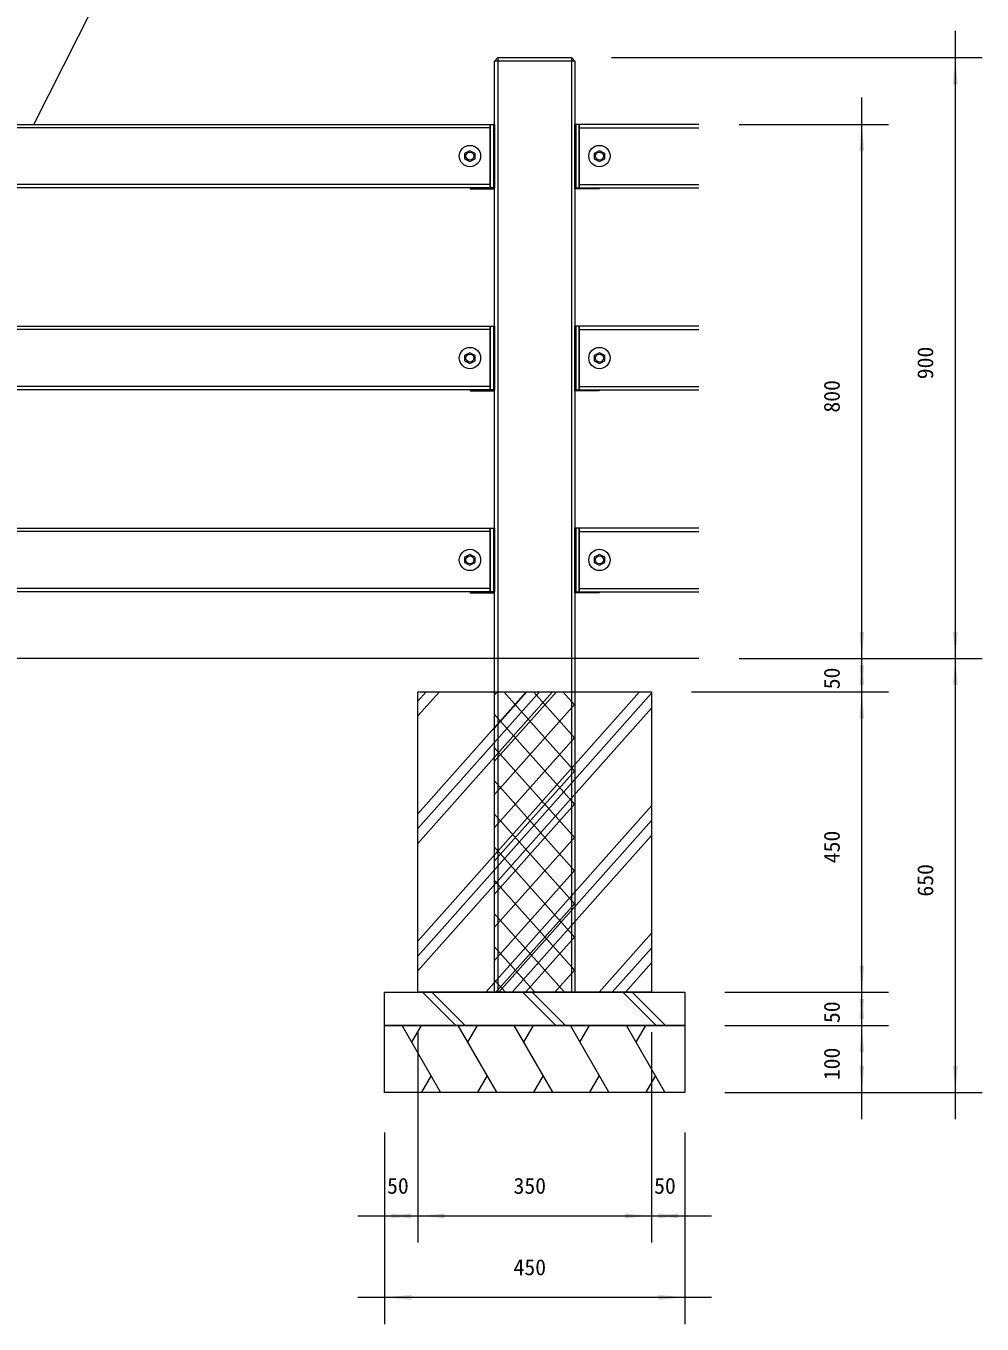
# Model space of a CAD drawing. Units: millimetres, scale not verified. Extents: x -3900 to 3900, y -2750 to 2750.
# Drawn here: x -808 to 624, y -511 to 1433 of the extents above; entities that cross this region are included whole.
import ezdxf
from ezdxf.enums import TextEntityAlignment as Align

# ---------------------------------------------------------------- set-up
doc = ezdxf.new("R2010")
doc.units = ezdxf.units.MM
doc.header["$LTSCALE"] = 20
doc.layers.add('0-1_IMPORTED', color=30, linetype='Continuous', lineweight=18)
doc.styles.add('ＭＳ ゴシック', font='')
doc.styles.get('ＭＳ ゴシック').set_extended_font_data('MS Gothic')

msp = doc.modelspace()

# ---------------------------------------------------------------- linework, layer by layer
at = {"layer": '0-1_IMPORTED', "color": 1}
for p, q in [((-796, 1286), (-707.41, 1461.63)), ((584, 1426), (584, 1386)), ((69, 1386), (624, 1386)), ((584, 1386), (584, 486)), ((444, 1286), (444, 1326)), ((260, 1286), (484, 1286)), ((444, 486), (444, 1286)), ((444, 486), (444, 526)), ((584, 526), (584, 486)), ((260, 486), (484, 486)), ((260, 486), (484, 486)), ((260, 486), (624, 486)), ((260, 486), (624, 486)), ((444, 436), (444, 486)), ((444, 446), (444, 486)), ((444, 436), (444, 476)), ((584, 486), (584, 446)), ((584, 486), (584, -164)), ((189, 436), (484, 436)), ((189, 436), (484, 436)), ((444, -14), (444, 436)), ((444, 396), (444, 436)), ((444, -14), (444, 26)), ((239, -14), (484, -14)), ((239, -14), (484, -14)), ((444, -64), (444, -14)), ((444, -54), (444, -14)), ((444, -64), (444, -24)), ((-221, -74), (-221, -389)), ((-221, -74), (-221, -389)), ((129, -74), (129, -389)), ((129, -74), (129, -389)), ((239, -64), (484, -64)), ((239, -64), (484, -64)), ((444, -164), (444, -64)), ((444, -104), (444, -64)), ((239, -164), (484, -164)), ((239, -164), (624, -164)), ((444, -204), (444, -164)), ((584, -164), (584, -204)), ((-271, -224), (-271, -389)), ((-271, -224), (-271, -511)), ((179, -224), (179, -389)), ((179, -224), (179, -511)), ((-311, -349), (-271, -349)), ((-271, -349), (-221, -349)), ((-261, -349), (-221, -349)), ((-221, -349), (-181, -349)), ((-221, -349), (129, -349)), ((89, -349), (129, -349)), ((129, -349), (169, -349)), ((129, -349), (179, -349)), ((179, -349), (219, -349)), ((-271, -471), (-311, -471)), ((179, -471), (-271, -471)), ((219, -471), (179, -471))]:
    msp.add_line(p, q, dxfattribs=at)
at = {"layer": '0-1_IMPORTED'}
for p, q in [((-106, 1381), (14, 1381)), ((-101, 1386), (-101, -14)), ((9, 1386), (9, -14)), ((-106, 1286), (-106, 1191)), ((14, 1286), (14, 1191)), ((-112.5, 1281), (-1479.5, 1281)), ((20.5, 1281), (200, 1281)), ((-112.5, 1196), (-1479.5, 1196)), ((20.5, 1196), (200, 1196)), ((-112.5, 978.5), (-1479.5, 978.5)), ((-106, 983.5), (-106, 888.5)), ((14, 983.5), (14, 888.5)), ((20.5, 978.5), (200, 978.5)), ((-112.5, 893.5), (-1479.5, 893.5)), ((20.5, 893.5), (200, 893.5)), ((-106, 681), (-106, 586)), ((14, 681), (14, 586)), ((-112.5, 676), (-1479.5, 676)), ((20.5, 676), (200, 676)), ((-112.5, 591), (-1479.5, 591)), ((20.5, 591), (200, 591)), ((200, 486), (-1996, 486)), ((-221, 62.5), (111, 436)), ((-221, 208.87), (-19.11, 436)), ((-221, 231.14), (-38.91, 436)), ((-221, 253.42), (-58.71, 436)), ((-221, 399.79), (-188.81, 436)), ((-221, 422.06), (-208.61, 436)), ((-221, 40.23), (129, 433.98)), ((-106, 431.42), (-101.93, 436)), ((-106, 381.7), (-57.74, 436)), ((-106, 331.99), (-13.54, 436)), ((14, 316.7), (-92.05, 436)), ((14, 366.41), (-47.85, 436)), ((14, 416.13), (-3.66, 436)), ((-221, 17.95), (129, 411.7)), ((-106, 282.27), (14, 417.27)), ((14, 266.98), (-106, 401.98)), ((-106, 232.55), (14, 367.55)), ((14, 217.26), (-106, 352.26)), ((-106, 182.83), (14, 317.83)), ((14, 167.54), (-106, 302.54)), ((-119.29, -14), (129, 265.33)), ((-106, 133.11), (14, 268.11)), ((14, 117.82), (-106, 252.82)), ((-99.5, -14), (129, 243.06)), ((-106, 83.39), (14, 218.39)), ((-79.7, -14), (129, 220.78)), ((14, 68.1), (-106, 203.1)), ((-106, 33.68), (14, 168.68)), ((14, 18.38), (-106, 153.38)), ((-104.18, -14), (14, 118.96)), ((-1.41, -14), (-106, 103.67)), ((-59.99, -14), (14, 69.24)), ((50.41, -14), (129, 74.41)), ((-45.6, -14), (-106, 53.95)), ((70.21, -14), (129, 52.14)), ((-15.8, -14), (14, 19.52)), ((90.01, -14), (129, 29.86)), ((-89.8, -14), (-106, 4.23)), ((-214.14, -13.82), (-164.14, -63.82)), ((-200, -13.82), (-150, -63.82)), ((-64.14, -13.82), (-14.14, -63.82)), ((-50, -13.82), (0, -63.82)), ((85.86, -13.82), (135.86, -63.82)), ((100, -13.82), (150, -63.82)), ((-186.87, -163.88), (-244.61, -63.88)), ((-230.17, -88.88), (-215.74, -63.88)), ((-102.87, -163.88), (-160.61, -63.88)), ((-146.17, -88.88), (-131.74, -63.88)), ((-18.87, -163.88), (-76.61, -63.88)), ((-62.17, -88.88), (-47.74, -63.88)), ((65.13, -163.88), (7.39, -63.88)), ((21.83, -88.88), (36.26, -63.88)), ((149.13, -163.88), (91.39, -63.88)), ((105.83, -88.88), (120.26, -63.88)), ((-201.31, -138.88), (-215.74, -163.88)), ((-117.31, -138.88), (-131.74, -163.88)), ((-33.31, -138.88), (-47.74, -163.88)), ((50.69, -138.88), (36.26, -163.88)), ((134.69, -138.88), (120.26, -163.88))]:
    msp.add_line(p, q, dxfattribs=at)
for points in [[(-101, 1386), (9, 1386), (14, 1380.81), (14, -14), (-106, -14), (-106, 1380.81)], [(-1479.5, 1286), (-112.5, 1286), (-112.5, 1191), (-1479.5, 1191)], [(-106, 1286), (-107.5, 1286), (-107.5, 1191), (-142.5, 1191), (-142.5, 1189.5), (-106, 1189.5)], [(-112.5, 1286), (-107.5, 1286), (-107.5, 1191), (-112.5, 1191)], [(14, 1286), (15.5, 1286), (15.5, 1191), (50.5, 1191), (50.5, 1189.5), (14, 1189.5)], [(20.5, 1286), (15.5, 1286), (15.5, 1191), (20.5, 1191)], [(-143, 1230.5), (-135, 1234.5), (-135, 1242.5), (-143, 1246.5), (-151, 1242.5), (-151, 1234.5)], [(51, 1230.5), (59, 1234.5), (59, 1242.5), (51, 1246.5), (43, 1242.5), (43, 1234.5)], [(-1479.5, 983.5), (-112.5, 983.5), (-112.5, 888.5), (-1479.5, 888.5)], [(-106, 983.5), (-107.5, 983.5), (-107.5, 888.5), (-142.5, 888.5), (-142.5, 887), (-106, 887)], [(-112.5, 983.5), (-107.5, 983.5), (-107.5, 888.5), (-112.5, 888.5)], [(14, 983.5), (15.5, 983.5), (15.5, 888.5), (50.5, 888.5), (50.5, 887), (14, 887)], [(20.5, 983.5), (15.5, 983.5), (15.5, 888.5), (20.5, 888.5)], [(-143, 928), (-135, 932), (-135, 940), (-143, 944), (-151, 940), (-151, 932)], [(51, 928), (59, 932), (59, 940), (51, 944), (43, 940), (43, 932)], [(-1479.5, 681), (-112.5, 681), (-112.5, 586), (-1479.5, 586)], [(-106, 681), (-107.5, 681), (-107.5, 586), (-142.5, 586), (-142.5, 584.5), (-106, 584.5)], [(-112.5, 681), (-107.5, 681), (-107.5, 586), (-112.5, 586)], [(14, 681), (15.5, 681), (15.5, 586), (50.5, 586), (50.5, 584.5), (14, 584.5)], [(20.5, 681), (15.5, 681), (15.5, 586), (20.5, 586)], [(-143, 625.5), (-135, 629.5), (-135, 637.5), (-143, 641.5), (-151, 637.5), (-151, 629.5)], [(51, 625.5), (59, 629.5), (59, 637.5), (51, 641.5), (43, 637.5), (43, 629.5)], [(-221, 436), (129, 436), (129, -14), (-221, -14)], [(-271, -14), (179, -14), (179, -64), (-271, -64)], [(-271, -64), (179, -64), (179, -164), (-271, -164)]]:
    msp.add_lwpolyline(points, close=True, dxfattribs=at)
for points in [[(200, 1286), (20.5, 1286), (20.5, 1191), (200, 1191)], [(200, 983.5), (20.5, 983.5), (20.5, 888.5), (200, 888.5)], [(200, 681), (20.5, 681), (20.5, 586), (200, 586)]]:
    msp.add_lwpolyline(points, dxfattribs=at)
for centre, radius in [((-143, 1238.5), 16), ((-143, 1238.5), 6), ((51, 1238.5), 16), ((51, 1238.5), 6), ((-143, 936), 16), ((-143, 936), 6), ((51, 936), 16), ((51, 936), 6), ((-143, 633.5), 16), ((51, 633.5), 16), ((-143, 633.5), 6), ((51, 633.5), 6)]:
    msp.add_circle(centre, radius, dxfattribs=at)
at = {"layer": '0-1_IMPORTED', "color": 1}
for points in [[(584, 1386), (587.5, 1346), (580.5, 1346)], [(444, 1286), (447.5, 1246), (440.5, 1246)], [(444, 486), (440.5, 526), (447.5, 526)], [(584, 486), (580.5, 526), (587.5, 526)], [(444, 486), (447.5, 446), (440.5, 446)], [(444, 436), (440.5, 476), (447.5, 476)], [(584, 486), (587.5, 446), (580.5, 446)], [(444, 436), (447.5, 396), (440.5, 396)], [(444, -14), (440.5, 26), (447.5, 26)], [(444, -14), (447.5, -54), (440.5, -54)], [(444, -64), (440.5, -24), (447.5, -24)], [(444, -64), (447.5, -104), (440.5, -104)], [(444, -164), (440.5, -124), (447.5, -124)], [(584, -164), (580.5, -124), (587.5, -124)], [(-271, -349), (-231, -345.5), (-231, -352.5)], [(-221, -349), (-261, -352.5), (-261, -345.5)], [(-221, -349), (-181, -345.5), (-181, -352.5)], [(129, -349), (89, -352.5), (89, -345.5)], [(129, -349), (169, -345.5), (169, -352.5)], [(179, -349), (139, -352.5), (139, -345.5)], [(-271, -471), (-231, -467.5), (-231, -474.5)], [(179, -471), (139, -474.5), (139, -467.5)]]:
    msp.add_solid(points, dxfattribs=at)

# ---------------------------------------------------------------- texts
at = {"layer": '0-1_IMPORTED', "color": 7, "style": 'ＭＳ ゴシック'}
for s, p in [('900', (558.07, 904.25)), ('800', (418.07, 854.25)), ('50', (418.07, 439.83)), ('450', (418.07, 179.25)), ('650', (558.07, 129.25)), ('50', (418.07, -60.17)), ('100', (418.07, -145.75))]:
    msp.add_text(s, height=23.88, rotation=90, dxfattribs=at).set_placement(p, align=Align.BOTTOM_LEFT)
for s, p in [('50', (-267.17, -323.07)), ('350', (-77.75, -323.07)), ('50', (132.83, -323.07)), ('450', (-77.75, -445.07))]:
    msp.add_text(s, height=23.88, dxfattribs=at).set_placement(p, align=Align.BOTTOM_LEFT)

doc.saveas('drawing.dxf')
